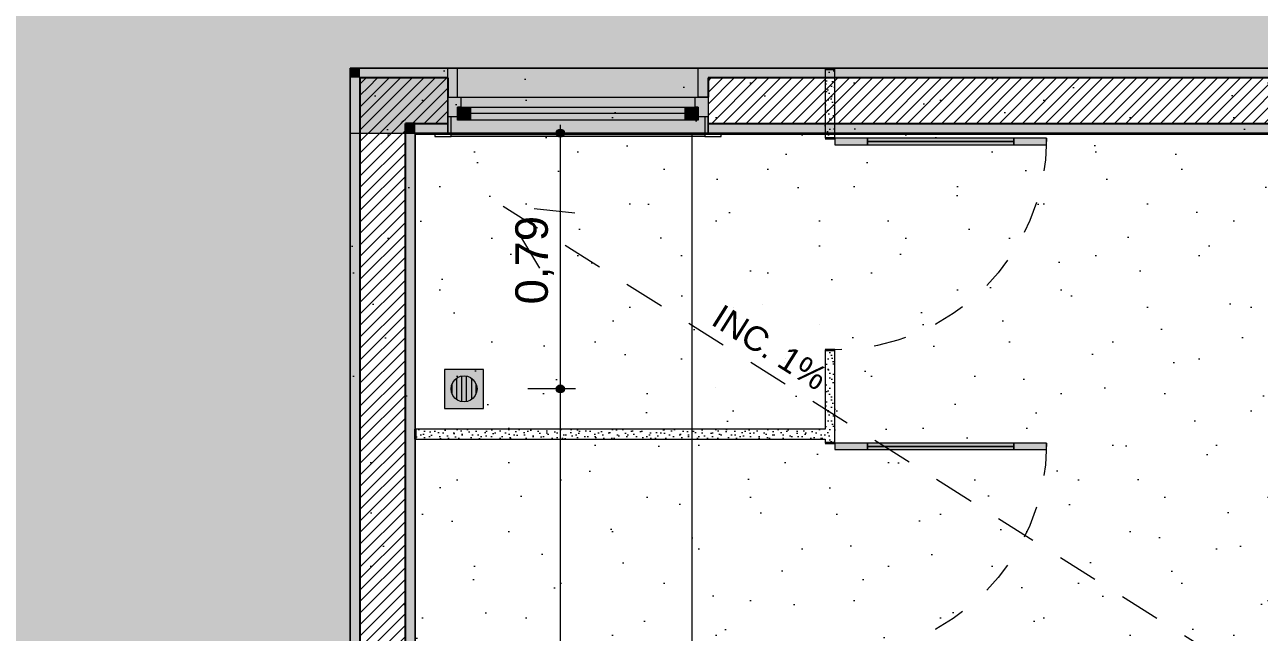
# Model space of a CAD drawing. Header units: metres. Extents: x -77 to -41.1, y -68 to -27.7.
# Drawn here: x -67.514 to -63.72, y -34.334 to -32.466 of the extents above; entities that cross this region are included whole.
import ezdxf
from ezdxf.enums import TextEntityAlignment as Align

# ---------------------------------------------------------------- set-up
doc = ezdxf.new("R2010")
doc.units = ezdxf.units.M
doc.header["$MEASUREMENT"] = 0
doc.linetypes.add('Dashed', pattern=[0.07, 0.045, -0.025])
doc.linetypes.add('HIDDEN2', pattern=[0.1875, 0.125, -0.0625])
for name, color, linetype in [('Concreto moldado in loco_Pilares.IFC Model', 7, 'Continuous'), ('COTAS PISOS', 7, 'Continuous'), ('Janelas Archicad', 7, 'Continuous'), ('PAREDE CONSTRUIR', 7, 'Continuous'), ('Portas Archicad', 7, 'Continuous')]:
    doc.layers.add(name, color=color, linetype=linetype)
for name, color, linetype, lineweight in [('Concreto moldado in loco_Pilares.IFC Model_Caneta_No__241', 7, 'Continuous', 13), ('Concreto moldado in loco_Pilares.IFC Model_Caneta_No__4', 7, 'Continuous', 20), ('Janelas Archicad_Caneta_No__10', 7, 'Continuous', 5), ('Janelas Archicad_Caneta_No__241', 7, 'Continuous', 13), ('LAJES.EST_Caneta_No__241', 7, 'Continuous', 13), ('LAJES.EST_Caneta_No__96', 252, 'Continuous', 0), ('NOTAS PISOS_Caneta_No__98', 7, 'Continuous', 0), ('PAREDE CONSTRUIR_Caneta_No__241', 7, 'Continuous', 13), ('PAREDE CONSTRUIR_Caneta_No__3', 7, 'Continuous', 25), ('PAREDE.ARQ_Caneta_No__1', 7, 'Continuous', 35), ('PAREDE.ARQ_Caneta_No__241', 7, 'Continuous', 13), ('PISO_Caneta_No__241', 7, 'Continuous', 13), ('Portas Archicad_Caneta_No__1', 7, 'Continuous', 35), ('RALO_Caneta_No__96', 252, 'Continuous', 0)]:
    doc.layers.add(name, color=color, linetype=linetype, lineweight=lineweight)
for name, color, linetype, lineweight, true_color in [('COTAS PISOS_Caneta_No__25', 7, 'Continuous', 13, 0x982312), ('Janelas Archicad_Caneta_No__9', 7, 'Continuous', 5, 0x020202), ('LAJES.EST_Caneta_No__18', 7, 'Continuous', 0, 0xdfdfdf), ('PAREDE.ARQ_Caneta_No__97', 7, 'Continuous', 5, 0x6b6b6b), ('PISO_Caneta_No__97', 7, 'Continuous', 5, 0x6b6b6b), ('Portas Archicad_Caneta_No__9', 7, 'Continuous', 5, 0x020202), ('Portas Archicad_Caneta_No__97', 7, 'Continuous', 5, 0x6b6b6b), ('RALO_Caneta_No__19', 7, 'Continuous', 0, 0xe9e9e9), ('ZONA_Caneta_No__56', 7, 'Continuous', 0, 0xffe495)]:
    doc.layers.add(name, color=color, linetype=linetype, lineweight=lineweight, true_color=true_color)
doc.styles.add('GENERATED_STYLE_1', font='arial.ttf')
doc.dimstyles.new('GENERATED_STYLE__2', dxfattribs={"dimtxt": 0.1, "dimasz": 0.0475, "dimexe": 0.18, "dimexo": 0.1, "dimgap": 0, "dimtad": 1, "dimzin": 0, "dimdsep": 46, "dimtxsty": 'GENERATED_STYLE_1', "dimblk": 'ARROWHEAD_11', "dimblk1": 'ARROWHEAD_11', "dimblk2": 'ARROWHEAD_11', "dimcen": 0.09, "dimclrd": 256, "dimclre": 256, "dimclrt": 256, "dimadec": 0, "dimazin": 0, "dimtfac": 1, "dimtdec": 4, "dimtmove": 0, "dimatfit": 3, "dimfxl": 0, "dimtolj": 1, "dimtzin": 0, "dimarcsym": 0})
pattern_1 = [(45, (0, 0), (-0.0176776695, 0.0176776695), [])]
pattern_2 = [(45, (0, 0.05), (-0.0159099026, 0.0159099026), [0, -0.015, 0, -0.0225]), (110, (0.05, 0.05), (0.021143084, 0.007695453), [0, -0.011, 0, -0.019])]

# ---------------------------------------------------------------- blocks, each defined once
blk = doc.blocks.new('Horizontal Multi-Sash Window 26_4')
at = {"layer": 'Janelas Archicad', "linetype": 'Continuous', "lineweight": 0, "true_color": 0xffffff}
for points in [[(-0.4, 0), (0.4, 0), (0.4, 0.05), (0.39, 0.06), (-0.39, 0.06), (-0.4, 0.05)], [(-0.4, 0), (-0.4, -0.06), (-0.36, -0.06), (-0.36, -0.03), (-0.37, -0.03), (-0.37, 0)], [(-0.37, 0.01), (-0.37, -0.03), (-0.33, -0.03), (-0.33, 0.01)], [(0.33, 0.01), (-0.33, 0.01), (-0.33, -0.03), (-0.36, -0.03), (-0.36, -0.06), (0.36, -0.06), (0.36, -0.03), (0.33, -0.03)], [(0.33, -0.03), (0.33, 0.01), (-0.33, 0.01), (-0.33, -0.03)], [(0.37, -0.03), (0.37, 0.01), (0.33, 0.01), (0.33, -0.03)], [(0.4, -0.06), (0.4, 0), (0.37, 0), (0.37, -0.03), (0.36, -0.03), (0.36, -0.06)]]:
    blk.add_hatch(color=7, dxfattribs=at).paths.add_polyline_path(points)
at = {"layer": 'Janelas Archicad_Caneta_No__10', "color": 7, "linetype": 'Continuous', "lineweight": 5}
for p, q in [((-0.39, 0.06), (-0.44, 0.06)), ((-0.44, 0.06), (-0.44, 0.05)), ((-0.44, 0.05), (-0.39, 0.05)), ((-0.39, 0.05), (-0.4, 0.05)), ((-0.4, 0.05), (-0.4, 0)), ((-0.39, 0.05), (-0.39, 0.06)), ((-0.39, 0), (-0.39, 0.05)), ((0.44, 0.06), (0.39, 0.06)), ((0.39, 0.06), (0.39, 0.05)), ((0.4, 0.05), (0.39, 0.05)), ((0.39, 0.05), (0.39, 0)), ((0.39, 0.05), (0.44, 0.05)), ((0.4, 0), (0.4, 0.05)), ((0.44, 0.05), (0.44, 0.06)), ((-0.4, 0), (-0.39, 0)), ((0.39, 0), (0.4, 0))]:
    blk.add_line(p, q, dxfattribs=at)
at = {"layer": 'Janelas Archicad_Caneta_No__241', "color": 7, "linetype": 'Continuous', "lineweight": 13}
for p, q in [((-0.44, 0.05), (-0.4, 0.05)), ((-0.4, 0.02), (-0.4, 0.05)), ((0.4, 0.02), (0.4, 0.05)), ((0.4, 0.05), (0.44, 0.05)), ((-0.4, 0), (-0.4, 0.02)), ((-0.4, -0.06), (-0.4, 0)), ((0.4, 0), (0.4, 0.02)), ((0.4, -0.06), (0.4, 0)), ((-0.37, -0.06), (-0.37, -0.15)), ((0.37, -0.06), (0.37, -0.15)), ((-0.4, -0.15), (-0.37, -0.15)), ((0.4, -0.15), (0.37, -0.15))]:
    blk.add_line(p, q, dxfattribs=at)
at = {"layer": 'Janelas Archicad_Caneta_No__9', "color": 18, "linetype": 'Dashed', "lineweight": 5, "true_color": 0x020202}
blk.add_line((-0.4, 0.05), (0.4, 0.05), dxfattribs=at)
at = {"layer": 'Janelas Archicad_Caneta_No__9', "color": 18, "linetype": 'Continuous', "lineweight": 5, "true_color": 0x020202}
for p, q in [((-0.39, 0.06), (0.39, 0.06)), ((-0.4, 0), (-0.37, 0)), ((-0.37, 0.01), (-0.33, 0.01)), ((-0.37, -0.03), (-0.37, 0.01)), ((-0.37, 0), (-0.37, -0.03)), ((-0.33, 0.01), (0.33, 0.01)), ((-0.33, 0.01), (-0.33, -0.03)), ((-0.33, 0.01), (0.33, 0.01)), ((0.33, -0.03), (0.33, 0.01)), ((0.33, 0.01), (0.37, 0.01)), ((0.37, 0.01), (0.37, -0.03)), ((0.37, -0.03), (0.37, 0)), ((0.37, 0), (0.4, 0)), ((-0.37, -0.03), (-0.36, -0.03)), ((-0.33, -0.03), (-0.37, -0.03)), ((-0.36, -0.03), (-0.36, -0.06)), ((-0.33, -0.01), (0.33, -0.01)), ((0.33, -0.03), (-0.33, -0.03)), ((0.37, -0.03), (0.33, -0.03)), ((0.36, -0.06), (0.36, -0.03)), ((0.36, -0.03), (0.37, -0.03)), ((-0.36, -0.06), (-0.4, -0.06)), ((0.36, -0.06), (-0.36, -0.06)), ((0.4, -0.06), (0.36, -0.06)), ((-0.37, -0.15), (0.37, -0.15))]:
    blk.add_line(p, q, dxfattribs=at)
blk = doc.blocks.new('Door 26_5')
at = {"layer": 'Portas Archicad', "linetype": 'Continuous', "lineweight": 0, "true_color": 0xffffff}
for points in [[(0.325, 0.65), (0.305, 0.65), (0.305, 0.55), (0.325, 0.55)], [(0.315, 0.55), (0.305, 0.55), (0.305, 0.1), (0.315, 0.1)], [(0.325, 0.55), (0.315, 0.55), (0.315, 0.1), (0.325, 0.1)], [(0.305, 0), (0.325, 0), (0.325, 0.1), (0.305, 0.1)]]:
    blk.add_hatch(color=7, dxfattribs=at).paths.add_polyline_path(points)
at = {"layer": 'Portas Archicad_Caneta_No__1', "color": 7, "linetype": 'Continuous', "lineweight": 35}
for p, q in [((-0.325, -0.03), (-0.325, 0)), ((-0.325, -0.03), (-0.325, 0)), ((0.325, -0.03), (0.325, 0)), ((0.325, -0.03), (0.325, 0))]:
    blk.add_line(p, q, dxfattribs=at)
at = {"layer": 'Portas Archicad_Caneta_No__9', "color": 18, "linetype": 'Continuous', "lineweight": 5, "true_color": 0x020202}
for p, q in [((0.305, 0.55), (0.305, 0.65)), ((0.305, 0.65), (0.325, 0.65)), ((0.325, 0.65), (0.325, 0.55)), ((0.325, 0.55), (0.305, 0.55)), ((0.315, 0.55), (0.315, 0.1)), ((0.305, 0), (0.305, 0.1)), ((0.305, 0.1), (0.325, 0.1)), ((0.325, 0.1), (0.325, 0)), ((0.325, 0), (0.305, 0))]:
    blk.add_line(p, q, dxfattribs=at)
at = {"layer": 'Portas Archicad_Caneta_No__9', "color": 18, "linetype": 'Continuous', "lineweight": 5, "true_color": 0x020202, "flags": 128}
for points in [[(0.315, 0.55), (0.315, 0.1), (0.305, 0.1), (0.305, 0.55)], [(0.325, 0.55), (0.325, 0.1), (0.315, 0.1), (0.315, 0.55)]]:
    blk.add_lwpolyline(points, close=True, dxfattribs=at)
at = {"layer": 'Portas Archicad_Caneta_No__97', "color": 251, "linetype": 'Dashed', "lineweight": 5, "true_color": 0x6b6b6b}
blk.add_arc((0.325, 0), 0.65, 90, 180, dxfattribs=at)
blk = doc.blocks.new('Door 26_6')
at = {"layer": 'Portas Archicad', "linetype": 'Continuous', "lineweight": 0, "true_color": 0xffffff}
for points in [[(0.325, 0.65), (0.305, 0.65), (0.305, 0.55), (0.325, 0.55)], [(0.315, 0.55), (0.305, 0.55), (0.305, 0.1), (0.315, 0.1)], [(0.325, 0.55), (0.315, 0.55), (0.315, 0.1), (0.325, 0.1)], [(0.305, 0), (0.325, 0), (0.325, 0.1), (0.305, 0.1)]]:
    blk.add_hatch(color=7, dxfattribs=at).paths.add_polyline_path(points)
at = {"layer": 'Portas Archicad_Caneta_No__1', "color": 7, "linetype": 'Continuous', "lineweight": 35}
for p, q in [((-0.325, 0), (-0.325, -0.03)), ((-0.325, 0), (-0.325, -0.03)), ((0.325, 0), (0.325, -0.03)), ((0.325, 0), (0.325, -0.03))]:
    blk.add_line(p, q, dxfattribs=at)
at = {"layer": 'Portas Archicad_Caneta_No__9', "color": 18, "linetype": 'Continuous', "lineweight": 5, "true_color": 0x020202}
for p, q in [((0.305, 0.55), (0.305, 0.65)), ((0.305, 0.65), (0.325, 0.65)), ((0.325, 0.65), (0.325, 0.55)), ((0.325, 0.55), (0.305, 0.55)), ((0.315, 0.55), (0.315, 0.1)), ((0.305, 0), (0.305, 0.1)), ((0.305, 0.1), (0.325, 0.1)), ((0.325, 0.1), (0.325, 0)), ((0.325, 0), (0.305, 0))]:
    blk.add_line(p, q, dxfattribs=at)
at = {"layer": 'Portas Archicad_Caneta_No__9', "color": 18, "linetype": 'Continuous', "lineweight": 5, "true_color": 0x020202, "flags": 128}
for points in [[(0.315, 0.55), (0.315, 0.1), (0.305, 0.1), (0.305, 0.55)], [(0.325, 0.55), (0.325, 0.1), (0.315, 0.1), (0.315, 0.55)]]:
    blk.add_lwpolyline(points, close=True, dxfattribs=at)
at = {"layer": 'Portas Archicad_Caneta_No__97', "color": 251, "linetype": 'Dashed', "lineweight": 5, "true_color": 0x6b6b6b}
blk.add_arc((0.325, 0), 0.65, 90, 180, dxfattribs=at)
blk = doc.blocks.new('Símbolo Inclinação 20_6')
at = {"layer": 'NOTAS PISOS_Caneta_No__98', "color": 7, "linetype": 'HIDDEN2', "lineweight": 0}
for p in [(2.853, 0.1), (0, 0), (2.853, -0.1)]:
    blk.add_line(p, (3.053, 0), dxfattribs=at)
at = {"layer": 'NOTAS PISOS_Caneta_No__98', "color": 7, "linetype": 'HIDDEN2', "lineweight": 0, "style": 'GENERATED_STYLE_1'}
blk.add_attdef('txt', text='', height=0.075, rotation=180, dxfattribs=at).set_placement((2.3083, 0.0306), align=Align.BOTTOM_LEFT)
blk = doc.blocks.new('*D197')
at = {"layer": 'COTAS PISOS_Caneta_No__25', "linetype": 'Continuous', "lineweight": 13, "true_color": 0x982312}
for points in [[(-65.8803, -33.5859), (-65.8794, -33.5907), (-65.8767, -33.5947), (-65.8726, -33.5974), (-65.8678, -33.5984), (-65.863, -33.5974), (-65.859, -33.5947), (-65.8563, -33.5907), (-65.8553, -33.5859), (-65.8563, -33.5811), (-65.859, -33.577), (-65.863, -33.5743), (-65.8678, -33.5734), (-65.8726, -33.5743), (-65.8767, -33.577), (-65.8794, -33.5811)], [(-65.8803, -36.3538), (-65.8794, -36.3585), (-65.8767, -36.3626), (-65.8726, -36.3653), (-65.8678, -36.3663), (-65.863, -36.3653), (-65.859, -36.3626), (-65.8563, -36.3585), (-65.8553, -36.3538), (-65.8563, -36.349), (-65.859, -36.3449), (-65.863, -36.3422), (-65.8678, -36.3413), (-65.8726, -36.3422), (-65.8767, -36.3449), (-65.8794, -36.349)]]:
    blk.add_hatch(color=24, dxfattribs=at).paths.add_polyline_path(points)
at = {"layer": 'COTAS PISOS_Caneta_No__25', "color": 24, "linetype": 'Continuous', "lineweight": 13, "true_color": 0x982312}
for p, q in [((-65.8803, -33.5859), (-65.9678, -33.5859)), ((-65.8678, -36.3413), (-65.8678, -33.5984)), ((-65.821, -33.5859), (-65.8553, -33.5859)), ((-65.8803, -36.3538), (-65.9678, -36.3538)), ((-65.821, -36.3538), (-65.8553, -36.3538))]:
    blk.add_line(p, q, dxfattribs=at)
for centre in [(-65.8678, -33.5859), (-65.8678, -36.3538)]:
    blk.add_circle(centre, 0.0125, dxfattribs=at)
at = {"layer": 'COTAS PISOS_Caneta_No__25', "color": 24, "lineweight": 13, "true_color": 0x982312, "insert": (-65.8878, -35.1033), "char_height": 0.1, "attachment_point": 7, "rotation": 90, "style": 'GENERATED_STYLE_1'}
blk.add_mtext('\\A1;{\\pql;\\fArial|b0|i0|c0|p0;\\W1.000000;2,77}', dxfattribs=at)
blk = doc.blocks.new('ARROWHEAD_11')
at = {"color": 0, "linetype": 'Continuous', "lineweight": 0}
blk.add_line((0, 0), (-1, 0), dxfattribs=at)
at = {"color": 0, "linetype": 'Continuous', "lineweight": 0, "const_width": 0.25, "flags": 128}
blk.add_lwpolyline([(-0.125, 0, 1), (0.125, 0, 1)], format="xyb", close=True, dxfattribs=at)
blk = doc.blocks.new('*D198')
at = {"layer": 'COTAS PISOS_Caneta_No__25', "linetype": 'Continuous', "lineweight": 13, "true_color": 0x982312}
for points in [[(-65.8803, -32.7997), (-65.8794, -32.8045), (-65.8767, -32.8085), (-65.8726, -32.8112), (-65.8678, -32.8122), (-65.863, -32.8112), (-65.859, -32.8085), (-65.8563, -32.8045), (-65.8553, -32.7997), (-65.8563, -32.7949), (-65.859, -32.7909), (-65.863, -32.7881), (-65.8678, -32.7872), (-65.8726, -32.7881), (-65.8767, -32.7909), (-65.8794, -32.7949)], [(-65.8803, -33.5859), (-65.8794, -33.5907), (-65.8767, -33.5947), (-65.8726, -33.5974), (-65.8678, -33.5984), (-65.863, -33.5974), (-65.859, -33.5947), (-65.8563, -33.5907), (-65.8553, -33.5859), (-65.8563, -33.5811), (-65.859, -33.577), (-65.863, -33.5743), (-65.8678, -33.5734), (-65.8726, -33.5743), (-65.8767, -33.577), (-65.8794, -33.5811)]]:
    blk.add_hatch(color=24, dxfattribs=at).paths.add_polyline_path(points)
at = {"layer": 'COTAS PISOS_Caneta_No__25', "color": 24, "linetype": 'Continuous', "lineweight": 13, "true_color": 0x982312}
for p, q in [((-65.8678, -32.7872), (-65.8678, -32.7747)), ((-65.8803, -32.7997), (-65.9678, -32.7997)), ((-65.8678, -33.5734), (-65.8678, -32.8122)), ((-65.821, -32.7997), (-65.8553, -32.7997)), ((-65.8803, -33.5859), (-65.9678, -33.5859)), ((-65.821, -33.5859), (-65.8553, -33.5859))]:
    blk.add_line(p, q, dxfattribs=at)
for centre in [(-65.8678, -32.7997), (-65.8678, -33.5859)]:
    blk.add_circle(centre, 0.0125, dxfattribs=at)
at = {"layer": 'COTAS PISOS_Caneta_No__25', "color": 24, "lineweight": 13, "true_color": 0x982312, "insert": (-65.8878, -33.3262), "char_height": 0.1, "attachment_point": 7, "rotation": 90, "style": 'GENERATED_STYLE_1'}
blk.add_mtext('\\A1;{\\pql;\\fArial|b0|i0|c0|p0;\\W1.000000;0,79}', dxfattribs=at)
blk = doc.blocks.new('Rectangular Floor Drain 26')
at = {"layer": 'RALO_Caneta_No__19', "linetype": 'Continuous', "lineweight": 0, "true_color": 0xe9e9e9}
h = blk.add_hatch(color=254, dxfattribs=at)
h.paths.add_polyline_path([(-0.06, 0.06), (-0.06, -0.06), (0.06, -0.06), (0.06, 0.06)])
h.paths.add_polyline_path([(0.04, 0), (0.0386, -0.0104), (0.0346, -0.02), (0.0283, -0.0283), (0.02, -0.0346), (0.0104, -0.0386), (0, -0.04), (-0.0104, -0.0386), (-0.02, -0.0346), (-0.0283, -0.0283), (-0.0346, -0.02), (-0.0386, -0.0104), (-0.04, 0), (-0.0386, 0.0104), (-0.0346, 0.02), (-0.0283, 0.0283), (-0.02, 0.0346), (-0.0104, 0.0386), (0, 0.04), (0.0104, 0.0386), (0.02, 0.0346), (0.0283, 0.0283), (0.0346, 0.02), (0.0386, 0.0104)], flags=0)
for points in [[(-0.0131, 0.0375), (0.0131, 0.0375), (0.0104, 0.0386), (0, 0.04), (-0.0104, 0.0386)], [(-0.039, 0.0075), (-0.04, 0), (-0.039, -0.0075), (0.039, -0.0075), (0.04, 0), (0.039, 0.0075)], [(-0.0386, 0.0104), (-0.039, 0.0075), (0.039, 0.0075), (0.0386, 0.0104), (0.0346, 0.02), (0.0327, 0.0225), (-0.0327, 0.0225), (-0.0346, 0.02)], [(-0.0283, 0.0283), (-0.0327, 0.0225), (0.0327, 0.0225), (0.0283, 0.0283), (0.02, 0.0346), (0.0131, 0.0375), (-0.0131, 0.0375), (-0.02, 0.0346)], [(-0.039, -0.0075), (-0.0386, -0.0104), (-0.0346, -0.02), (-0.0327, -0.0225), (0.0327, -0.0225), (0.0346, -0.02), (0.0386, -0.0104), (0.039, -0.0075)], [(-0.0327, -0.0225), (-0.0283, -0.0283), (-0.02, -0.0346), (-0.0131, -0.0375), (0.0131, -0.0375), (0.02, -0.0346), (0.0283, -0.0283), (0.0327, -0.0225)], [(0.0131, -0.0375), (-0.0131, -0.0375), (-0.0104, -0.0386), (0, -0.04), (0.0104, -0.0386)]]:
    blk.add_hatch(color=254, dxfattribs=at).paths.add_polyline_path(points)
at = {"layer": 'RALO_Caneta_No__96', "color": 252, "linetype": 'Continuous', "lineweight": 0}
for p, q in [((-0.06, 0.06), (-0.06, -0.06)), ((0.06, 0.06), (-0.06, 0.06)), ((-0.02, 0.0346), (-0.0104, 0.0386)), ((-0.0104, 0.0386), (0, 0.04)), ((0, 0.04), (0.0104, 0.0386)), ((0.0104, 0.0386), (0.02, 0.0346)), ((0.06, -0.06), (0.06, 0.06)), ((-0.04, 0), (-0.0386, 0.0104)), ((-0.0386, -0.0104), (-0.04, 0)), ((0.039, 0.0075), (-0.039, 0.0075)), ((-0.0386, 0.0104), (-0.0346, 0.02)), ((-0.0346, 0.02), (-0.0283, 0.0283)), ((-0.0327, 0.0225), (0.0327, 0.0225)), ((-0.0283, 0.0283), (-0.02, 0.0346)), ((0.0131, 0.0375), (-0.0131, 0.0375)), ((0.02, 0.0346), (0.0283, 0.0283)), ((0.0283, 0.0283), (0.0346, 0.02)), ((0.0346, 0.02), (0.0386, 0.0104)), ((0.0386, 0.0104), (0.04, 0)), ((0.04, 0), (0.0386, -0.0104)), ((-0.039, -0.0075), (0.039, -0.0075)), ((-0.0346, -0.02), (-0.0386, -0.0104)), ((-0.0283, -0.0283), (-0.0346, -0.02)), ((0.0327, -0.0225), (-0.0327, -0.0225)), ((-0.02, -0.0346), (-0.0283, -0.0283)), ((-0.0104, -0.0386), (-0.02, -0.0346)), ((-0.0131, -0.0375), (0.0131, -0.0375)), ((0.02, -0.0346), (0.0104, -0.0386)), ((0.0283, -0.0283), (0.02, -0.0346)), ((0.0346, -0.02), (0.0283, -0.0283)), ((0.0386, -0.0104), (0.0346, -0.02)), ((-0.06, -0.06), (0.06, -0.06)), ((0, -0.04), (-0.0104, -0.0386)), ((0.0104, -0.0386), (0, -0.04))]:
    blk.add_line(p, q, dxfattribs=at)

msp = doc.modelspace()

# ---------------------------------------------------------------- hatches: boundary and pattern name
at = {"layer": 'Concreto moldado in loco_Pilares.IFC Model', "linetype": 'Continuous', "lineweight": 0, "true_color": 0x000000}
msp.add_hatch(color=18, dxfattribs=at).paths.add_polyline_path([(-66.514, -32.5997), (-66.514, -32.7997), (-66.214, -32.7997), (-66.214, -32.5997)])
at = {"layer": 'LAJES.EST_Caneta_No__18', "linetype": 'Continuous', "lineweight": 0, "true_color": 0xdfdfdf}
h = msp.add_hatch(dxfattribs=at)
h.set_pattern_fill('Piso_Externo__0003', color=254, style=0, pattern_type=2)
h.set_pattern_definition([(45, (0, 0.6), (-0.1909188, 0.1909188), [0, -0.18, 0, -0.27]), (110, (0.6, 0.6), (0.253717, 0.09234544), [0, -0.132, 0, -0.228])])
h.paths.add_polyline_path([(-76.514, -65.1016), (-73.814, -65.1016, -0.414214), (-75.814, -67.1016), (-66.814, -67.1016, -0.414214), (-68.814, -65.1016), (-68.814, -62.301), (-68.814, -45.4002, -0.414214), (-66.514, -43.1002), (-65.914, -43.1002), (-65.914, -42.3002), (-66.514, -42.3002), (-66.514, -38.2041), (-65.114, -38.2041), (-65.114, -36.7038), (-66.514, -36.7038), (-66.514, -32.5997), (-65.114, -32.5997), (-56.714, -32.5997), (-53.814, -32.5997), (-44.014, -32.5997), (-44.014, -42.3002), (-53.814, -42.3002), (-53.814, -47.1002), (-44.014, -47.1002), (-44.014, -50.8516), (-45.6136, -50.8516), (-45.6136, -52.3506), (-44.014, -52.3506), (-44.014, -60.3006), (-48.9163, -60.3006), (-48.9163, -61.1006), (-44.3609, -61.1006), (-44.3609, -67.1016), (-44.014, -67.1016), (-41.514, -67.1016), (-41.514, -28.1016), (-41.714, -28.1016), (-41.714, -60.3006), (-43.014, -60.3006), (-43.014, -30.0016), (-66.514, -30.0016), (-66.514, -28.1016), (-76.514, -28.1016)])
h.paths.add_polyline_path([(-73.814, -45.1016), (-76.314, -45.1016), (-76.314, -43.0892), (-75.7984, -43.0908, -0.414214), (-73.8139, -45.0876)], flags=0)
h.paths.add_polyline_path([(-73.814, -45.5846, -0.009328), (-73.814, -45.6604)], flags=0)
h.paths.add_polyline_path([(-52.814, -46.3002), (-52.814, -43.1002), (-44.014, -43.1002), (-44.014, -46.3002)], flags=0)
h.paths.add_polyline_path([(-67.714, -34.1), (-76.314, -34.1), (-76.314, -32.5997), (-67.714, -32.5997)], flags=0)
at = {"layer": 'LAJES.EST_Caneta_No__96', "linetype": 'Continuous', "lineweight": 0}
h = msp.add_hatch(dxfattribs=at)
h.set_pattern_fill('Haie_OD_0003', color=252, style=0, pattern_type=2)
h.set_pattern_definition([(45, (0, 0.5), (-0.159099, 0.159099), [0, -0.15, 0, -0.225]), (110, (0.5, 0.5), (0.21143084, 0.0769545), [0, -0.11, 0, -0.19])])
h.paths.add_polyline_path([(-66.514, -36.7038), (-65.114, -36.7038), (-65.114, -36.5038), (-63.464, -36.5038), (-63.464, -34.9038), (-58.8637, -34.9038), (-58.8637, -32.5997), (-66.514, -32.5997), (-66.514, -32.7997), (-66.514, -36.5038)])
at = {"layer": 'PAREDE CONSTRUIR', "linetype": 'Continuous', "lineweight": 0, "true_color": 0xffffff}
for points in [[(-66.484, -32.5997), (-66.514, -32.5997), (-66.484, -32.6297)], [(-66.484, -32.6297), (-66.514, -32.5997), (-66.514, -32.6297)], [(-66.484, -32.5997), (-66.484, -32.6297), (-66.214, -32.6297), (-66.214, -32.5997)], [(-66.184, -32.5997), (-66.214, -32.5997), (-66.214, -32.6297), (-66.214, -32.6897), (-66.184, -32.6897)], [(-66.184, -32.5997), (-66.184, -32.6897), (-65.444, -32.6897), (-65.444, -32.5997)], [(-65.414, -32.5997), (-65.444, -32.5997), (-65.444, -32.6897), (-65.414, -32.6897), (-65.414, -32.6297)], [(-63.464, -32.5997), (-65.414, -32.5997), (-65.414, -32.6297), (-63.464, -32.6297)], [(-66.484, -36.6738), (-66.484, -32.6297), (-66.514, -32.6297), (-66.514, -36.6738)], [(-66.314, -32.7697), (-66.344, -32.7697), (-66.314, -32.7997)], [(-66.314, -32.7997), (-66.344, -32.7697), (-66.344, -32.7997)], [(-66.314, -32.7997), (-66.214, -32.7997), (-66.214, -32.7697), (-66.314, -32.7697)], [(-65.414, -32.7997), (-63.464, -32.7997), (-63.464, -32.7697), (-65.414, -32.7697)], [(-66.314, -36.5038), (-66.314, -32.7997), (-66.344, -32.7997), (-66.344, -36.5038)]]:
    msp.add_hatch(color=7, dxfattribs=at).paths.add_polyline_path(points)
at = {"layer": 'PAREDE CONSTRUIR', "linetype": 'Continuous', "lineweight": 0, "true_color": 0x000000}
h = msp.add_hatch(dxfattribs=at)
h.set_pattern_fill('common_brick_0003', color=18, style=0, pattern_type=2)
h.set_pattern_definition(pattern_1)
h.paths.add_polyline_path([(-66.344, -32.6297), (-66.484, -32.6297), (-66.344, -32.7697)])
h = msp.add_hatch(dxfattribs=at)
h.set_pattern_fill('common_brick_0003', color=18, style=0, pattern_type=2)
h.set_pattern_definition(pattern_1)
h.paths.add_polyline_path([(-66.344, -32.7697), (-66.484, -32.6297), (-66.484, -32.7697)])
h = msp.add_hatch(dxfattribs=at)
h.set_pattern_fill('common_brick_0003', color=18, style=0, pattern_type=2)
h.set_pattern_definition(pattern_1)
h.paths.add_polyline_path([(-66.344, -32.6297), (-66.344, -32.7697), (-66.214, -32.7697), (-66.214, -32.7497), (-66.214, -32.6897), (-66.214, -32.6297)])
h = msp.add_hatch(dxfattribs=at)
h.set_pattern_fill('common_brick_0003', color=18, style=0, pattern_type=2)
h.set_pattern_definition(pattern_1)
h.paths.add_polyline_path([(-65.414, -32.6897), (-65.414, -32.7497), (-65.414, -32.7697), (-63.464, -32.7697), (-63.464, -32.6297), (-65.414, -32.6297)])
h = msp.add_hatch(dxfattribs=at)
h.set_pattern_fill('common_brick_0003', color=18, style=0, pattern_type=2)
h.set_pattern_definition(pattern_1)
h.paths.add_polyline_path([(-66.344, -36.5338), (-66.344, -32.7697), (-66.484, -32.7697), (-66.484, -36.5338)])
at = {"layer": 'PAREDE.ARQ_Caneta_No__97', "linetype": 'Continuous', "lineweight": 5, "true_color": 0x6b6b6b}
h = msp.add_hatch(dxfattribs=at)
h.set_pattern_fill('cut_stone_0003', color=251, style=0, pattern_type=2)
h.set_pattern_definition(pattern_2)
h.paths.add_polyline_path([(-65.024, -32.6017), (-65.054, -32.6017), (-65.054, -32.8157), (-65.024, -32.8157)])
h = msp.add_hatch(dxfattribs=at)
h.set_pattern_fill('cut_stone_0003', color=251, style=0, pattern_type=2)
h.set_pattern_definition(pattern_2)
h.paths.add_polyline_path([(-65.054, -33.4657), (-65.054, -33.7526), (-65.024, -33.7526), (-65.024, -33.4657)])
h = msp.add_hatch(dxfattribs=at)
h.set_pattern_fill('cut_stone_0003', color=251, style=0, pattern_type=2)
h.set_pattern_definition(pattern_2)
h.paths.add_polyline_path([(-66.314, -33.7402), (-65.054, -33.7402), (-65.054, -33.7102), (-66.314, -33.7102)])
at = {"layer": 'PISO_Caneta_No__97', "linetype": 'Continuous', "lineweight": 5, "true_color": 0x6b6b6b}
h = msp.add_hatch(dxfattribs=at)
h.set_pattern_fill('Ceramica_200_x_200_0003', color=251, style=0, pattern_type=2)
h.set_pattern_definition([(0, (-63.464, -36.5038), (0, 2), []), (90, (-63.464, -36.5038), (-2, 0), [])])
h.paths.add_polyline_path([(-66.314, -36.5038), (-63.464, -36.5038), (-63.464, -32.7997), (-66.314, -32.7997)])

# ---------------------------------------------------------------- linework, layer by layer
at = {"layer": 'Concreto moldado in loco_Pilares.IFC Model_Caneta_No__241', "color": 7, "linetype": 'Continuous', "lineweight": 13, "flags": 128}
msp.add_lwpolyline([(-66.514, -32.5997), (-66.514, -32.7997), (-66.214, -32.7997), (-66.214, -32.5997)], close=True, dxfattribs=at)
at = {"layer": 'Concreto moldado in loco_Pilares.IFC Model_Caneta_No__4', "color": 7, "linetype": 'Continuous', "lineweight": 20, "flags": 128}
msp.add_lwpolyline([(-66.514, -32.5997), (-66.514, -32.7997), (-66.214, -32.7997), (-66.214, -32.5997)], close=True, dxfattribs=at)
at = {"layer": 'LAJES.EST_Caneta_No__241', "color": 7, "linetype": 'Continuous', "lineweight": 13, "flags": 128}
for points in [[(-58.8637, -34.9038), (-58.8637, -32.5997), (-66.514, -32.5997), (-66.514, -32.7997), (-66.514, -36.5038), (-66.514, -36.7038)], [(-65.914, -42.3002), (-66.514, -42.3002), (-66.514, -38.2041), (-65.114, -38.2041), (-65.114, -36.7038), (-66.514, -36.7038), (-66.514, -32.5997), (-65.114, -32.5997), (-56.714, -32.5997), (-53.814, -32.5997), (-44.014, -32.5997), (-44.014, -42.3002), (-53.814, -42.3002), (-53.814, -47.1002), (-44.014, -47.1002), (-44.014, -50.8516), (-45.6136, -50.8516), (-45.6136, -52.3506), (-44.014, -52.3506), (-44.014, -60.3006), (-48.9163, -60.3006)], [(-65.914, -42.3002), (-66.514, -42.3002), (-66.514, -38.2041), (-65.114, -38.2041), (-65.114, -36.7038), (-66.514, -36.7038), (-66.514, -32.5997), (-65.114, -32.5997), (-56.714, -32.5997), (-53.814, -32.5997), (-44.014, -32.5997), (-44.014, -42.3002), (-53.814, -42.3002), (-53.814, -47.1002), (-44.014, -47.1002), (-44.014, -50.8516), (-45.6136, -50.8516), (-45.6136, -52.3506), (-44.014, -52.3506), (-44.014, -60.3006), (-48.9163, -60.3006)], [(-65.914, -42.3002), (-66.514, -42.3002), (-66.514, -38.2041), (-65.114, -38.2041), (-65.114, -36.7038), (-66.514, -36.7038), (-66.514, -32.5997), (-65.114, -32.5997), (-56.714, -32.5997), (-53.814, -32.5997), (-44.014, -32.5997), (-44.014, -42.3002), (-53.814, -42.3002), (-53.814, -47.1002), (-44.014, -47.1002), (-44.014, -50.8516), (-45.6136, -50.8516), (-45.6136, -52.3506), (-44.014, -52.3506), (-44.014, -60.3006), (-48.9163, -60.3006)], [(-65.914, -42.3002), (-66.514, -42.3002), (-66.514, -38.2041), (-65.114, -38.2041), (-65.114, -36.7038), (-66.514, -36.7038), (-66.514, -32.5997), (-65.114, -32.5997), (-56.714, -32.5997), (-53.814, -32.5997), (-44.014, -32.5997), (-44.014, -42.3002), (-53.814, -42.3002), (-53.814, -47.1002), (-44.014, -47.1002), (-44.014, -50.8516), (-45.6136, -50.8516), (-45.6136, -52.3506), (-44.014, -52.3506), (-44.014, -60.3006), (-48.9163, -60.3006)], [(-65.914, -42.3002), (-66.514, -42.3002), (-66.514, -38.2041), (-65.114, -38.2041), (-65.114, -36.7038), (-66.514, -36.7038), (-66.514, -32.5997), (-65.114, -32.5997), (-56.714, -32.5997), (-53.814, -32.5997), (-44.014, -32.5997), (-44.014, -42.3002), (-53.814, -42.3002), (-53.814, -47.1002), (-44.014, -47.1002), (-44.014, -50.8516), (-45.6136, -50.8516), (-45.6136, -52.3506), (-44.014, -52.3506), (-44.014, -60.3006), (-48.9163, -60.3006)]]:
    msp.add_lwpolyline(points, dxfattribs=at)
at = {"layer": 'PAREDE CONSTRUIR_Caneta_No__241', "color": 7, "linetype": 'Continuous', "lineweight": 13}
for p, q in [((-66.214, -32.5997), (-66.184, -32.5997)), ((-66.184, -32.6897), (-66.184, -32.5997)), ((-65.444, -32.6897), (-65.444, -32.5997)), ((-65.414, -32.5997), (-65.444, -32.5997)), ((-66.214, -32.6897), (-66.214, -32.7497)), ((-66.214, -32.6897), (-66.184, -32.6897)), ((-65.414, -32.6897), (-65.444, -32.6897)), ((-65.414, -32.6897), (-65.414, -32.7497)), ((-66.214, -32.7497), (-66.214, -32.7697)), ((-66.214, -32.7697), (-66.214, -32.7997)), ((-65.414, -32.7497), (-65.414, -32.7697)), ((-65.414, -32.7697), (-65.414, -32.7997)), ((-66.214, -32.7997), (-66.254, -32.7997)), ((-65.374, -32.7997), (-65.414, -32.7997))]:
    msp.add_line(p, q, dxfattribs=at)
at = {"layer": 'PAREDE CONSTRUIR_Caneta_No__241', "color": 7, "linetype": 'Continuous', "lineweight": 13, "flags": 128}
for points in [[(-66.514, -32.5997), (-66.484, -32.5997)], [(-66.514, -32.5997), (-66.514, -36.7038)], [(-66.214, -32.5997), (-66.484, -32.5997)], [(-63.464, -32.5997), (-65.414, -32.5997)], [(-66.314, -36.5038), (-66.314, -32.7997)], [(-66.314, -32.7997), (-66.214, -32.7997)], [(-65.414, -32.7997), (-63.464, -32.7997)]]:
    msp.add_lwpolyline(points, dxfattribs=at)
at = {"layer": 'PAREDE CONSTRUIR_Caneta_No__3', "color": 7, "linetype": 'Continuous', "lineweight": 25}
for p, q in [((-66.344, -32.6297), (-66.484, -32.6297)), ((-66.484, -32.6297), (-66.484, -32.7697)), ((-66.344, -32.6297), (-66.484, -32.6297)), ((-66.214, -32.6297), (-66.344, -32.6297)), ((-66.214, -32.6297), (-66.214, -32.6897)), ((-63.464, -32.6297), (-65.414, -32.6297)), ((-65.414, -32.6297), (-65.414, -32.6897)), ((-66.484, -32.7697), (-66.484, -36.5338)), ((-66.314, -32.7697), (-66.344, -32.7697)), ((-66.344, -36.5338), (-66.344, -32.7697)), ((-66.314, -32.7697), (-66.344, -32.7697)), ((-66.314, -32.7697), (-66.214, -32.7697)), ((-65.414, -32.7697), (-63.464, -32.7697))]:
    msp.add_line(p, q, dxfattribs=at)
at = {"layer": 'PAREDE.ARQ_Caneta_No__1', "color": 7, "linetype": 'Continuous', "lineweight": 35}
for p, q in [((-65.054, -32.8157), (-65.024, -32.8157)), ((-65.054, -33.4657), (-65.024, -33.4657)), ((-65.024, -33.7526), (-65.054, -33.7526))]:
    msp.add_line(p, q, dxfattribs=at)
at = {"layer": 'PAREDE.ARQ_Caneta_No__1', "color": 7, "linetype": 'Continuous', "lineweight": 35, "flags": 128}
for points in [[(-65.054, -32.6017), (-65.024, -32.6017)], [(-66.314, -33.7102), (-66.314, -33.7402)]]:
    msp.add_lwpolyline(points, dxfattribs=at)
at = {"layer": 'PAREDE.ARQ_Caneta_No__241', "color": 7, "linetype": 'Continuous', "lineweight": 13, "flags": 128}
for points in [[(-65.054, -32.6017), (-65.054, -32.8157)], [(-65.024, -32.8157), (-65.024, -32.6017)], [(-65.054, -33.4657), (-65.054, -33.7102)], [(-65.024, -33.7526), (-65.024, -33.4657)], [(-65.054, -33.7102), (-66.314, -33.7102)], [(-66.314, -33.7402), (-65.054, -33.7402)], [(-65.054, -33.7402), (-65.054, -33.7526)]]:
    msp.add_lwpolyline(points, dxfattribs=at)
at = {"layer": 'PISO_Caneta_No__241', "color": 7, "linetype": 'Continuous', "lineweight": 13, "flags": 128}
msp.add_lwpolyline([(-66.314, -36.5038), (-63.464, -36.5038), (-63.464, -32.7997), (-66.314, -32.7997)], close=True, dxfattribs=at)
at = {"layer": 'ZONA_Caneta_No__56', "color": 41, "linetype": 'Continuous', "lineweight": 0, "true_color": 0xffe495, "flags": 128}
msp.add_lwpolyline([(-63.464, -32.8037), (-66.314, -32.8037), (-66.314, -36.5038), (-63.464, -36.5038)], close=True, dxfattribs=at)

# ---------------------------------------------------------------- block references
at = {"layer": 'Janelas Archicad', "color": 18, "linetype": 'Continuous', "lineweight": 5, "true_color": 0x020202, "rotation": 180}
msp.add_blockref('Horizontal Multi-Sash Window 26_4', (-65.814, -32.7497), dxfattribs=at)
at = {"layer": 'NOTAS PISOS_Caneta_No__98', "color": 7, "linetype": 'HIDDEN2', "lineweight": 0}
ref = msp.add_blockref('Símbolo Inclinação 20_6', (-63.464, -34.6517), dxfattribs=dict(at, rotation=147.76426378082))
ref.add_attrib('txt', 'INC. 1%', dxfattribs={"color": 7, "linetype": 'HIDDEN2', "lineweight": 0, "height": 0.075, "rotation": 327.7643, "style": 'GENERATED_STYLE_1'}).set_placement((-65.4208, -33.4049), align=Align.BOTTOM_LEFT)
at = {"layer": 'Portas Archicad', "color": 252, "linetype": 'Continuous', "lineweight": 0, "xscale": -1, "rotation": 270}
for name, p in [('Door 26_5', (-65.024, -33.1407)), ('Door 26_6', (-65.024, -34.0776))]:
    msp.add_blockref(name, p, dxfattribs=at)
at = {"layer": 'RALO_Caneta_No__96', "color": 252, "linetype": 'Continuous', "lineweight": 0, "rotation": 90.00019055088734}
msp.add_blockref('Rectangular Floor Drain 26', (-66.164, -33.5859), dxfattribs=at)

# ---------------------------------------------------------------- dimensions: what is measured, and where the dimension line sits
at = {"layer": 'COTAS PISOS', "color": 24, "linetype": 'Continuous', "lineweight": 13, "true_color": 0x982312}
for base, p1, p2, picture, middle in [((-65.8678, -32.7997), (-66.164, -33.5859), (-66.314, -32.7997), '*D198', (-65.9378, -33.1968)), ((-65.8678, -33.5859), (-66.164, -36.3538), (-66.164, -33.5859), '*D197', (-65.9378, -34.9738))]:
    dim = msp.add_linear_dim(base=base, p1=p1, p2=p2, angle=90, dimstyle='GENERATED_STYLE__2', dxfattribs=at)
    dim.commit()
    dim.dimension.update_dxf_attribs({"geometry": picture, "text_midpoint": middle, "dimtype": 160, "text_rotation": 90})

doc.saveas('drawing.dxf')
